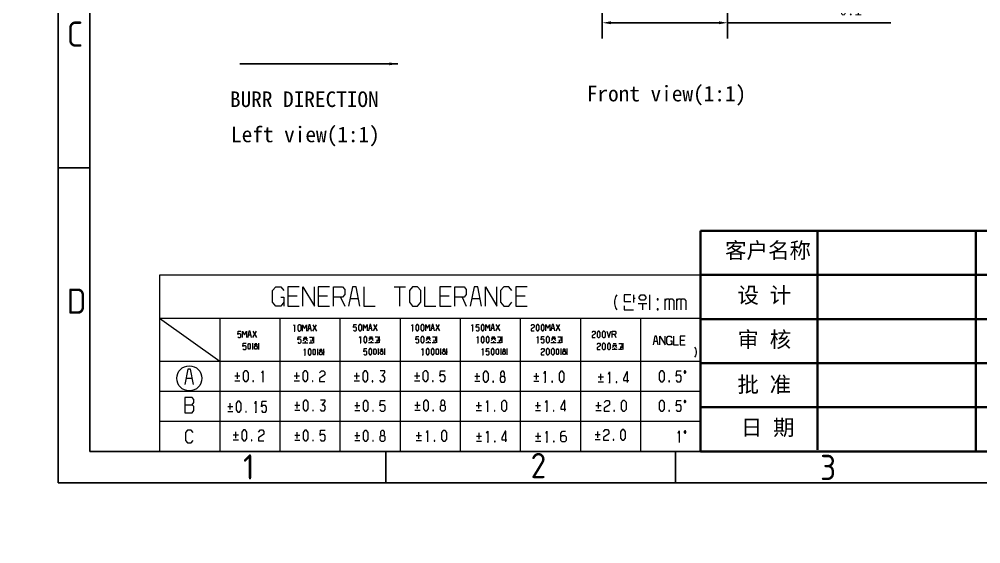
# Model space of a CAD drawing. Header units: millimetres. Extents: x -2825 to 0, y 0 to 11235.
# Drawn here: x -451.3 to -229.6, y 4907.2 to 5028.1 of the extents above; entities that cross this region are included whole.
import ezdxf
from ezdxf.enums import TextEntityAlignment as Align

# ---------------------------------------------------------------- set-up
doc = ezdxf.new("R2010")
doc.units = ezdxf.units.MM
doc.styles.add('ISO Proportional', font='isocp.shx')
doc.dimstyles.new('\\M+3BBE7\\M+3BABB Standard', dxfattribs={"dimscale": 20, "dimtxt": 0.18, "dimasz": 0.1, "dimexe": 0.18, "dimexo": 0.0625, "dimgap": 0.09, "dimtad": 1, "dimdec": 1, "dimzin": 0, "dimdsep": 46, "dimtxsty": 'Standard', "dimcen": 0, "dimadec": 0, "dimazin": 0, "dimtfac": 1, "dimtdec": 1, "dimtmove": 0, "dimatfit": 2, "dimfxl": 0, "dimtolj": 1, "dimtzin": 0, "dimarcsym": 0})
doc.dimstyles.get("Standard").update_dxf_attribs({"dimscale": 20, "dimtxt": 0.18, "dimasz": 0.1, "dimexe": 0.18, "dimexo": 0.0625, "dimgap": 0.09, "dimtad": 1, "dimdec": 4, "dimzin": 0, "dimdsep": 46, "dimtxsty": 'Standard', "dimcen": 0, "dimadec": 0, "dimazin": 0, "dimtfac": 1, "dimtdec": 4, "dimtmove": 0, "dimatfit": 2, "dimfxl": 0, "dimtolj": 1, "dimtzin": 0, "dimarcsym": 0})

# ---------------------------------------------------------------- blocks, each defined once
blk = doc.blocks.new('*D8')
at = {"color": 0, "lineweight": -2}
for p, q in [((-884.83, 11228.93), (-872.23, 11228.93)), ((-844.06, 11208.64), (-872.23, 11228.93)), ((-839.52, 11205.37), (-842.44, 11207.47)), ((0, 0), (0, 0))]:
    blk.add_line(p, q, dxfattribs=at)
at = {"color": 0}
for points in [[(-842.25, 11207.74), (-842.64, 11207.2), (-844.06, 11208.64)], [(-839.71, 11205.1), (-839.32, 11205.64), (-837.9, 11204.2)]]:
    blk.add_solid(points, dxfattribs=at)
at = {"layer": 'Defpoints', "color": 0}
for p in [(-844.06, 11208.64), (-837.9, 11204.2)]:
    blk.add_point(p, dxfattribs=at)
at = {"color": 0, "insert": (-879.43, 11232.53), "char_height": 3.6, "attachment_point": 5}
blk.add_mtext('\\A1;∅7.6', dxfattribs=at)
blk = doc.blocks.new('*D9')
at = {"color": 0, "lineweight": -2}
for p, q in [((-2824.77, 11144.5), (-2812.17, 11144.5)), ((-2784, 11124.21), (-2812.17, 11144.5)), ((-2779.46, 11120.94), (-2782.38, 11123.04)), ((0, 0), (0, 0))]:
    blk.add_line(p, q, dxfattribs=at)
at = {"color": 0}
for points in [[(-2782.18, 11123.31), (-2782.57, 11122.77), (-2784, 11124.21)], [(-2779.65, 11120.67), (-2779.26, 11121.21), (-2777.83, 11119.77)]]:
    blk.add_solid(points, dxfattribs=at)
at = {"layer": 'Defpoints', "color": 0}
for p in [(-2784, 11124.21), (-2777.83, 11119.77)]:
    blk.add_point(p, dxfattribs=at)
at = {"color": 0, "insert": (-2819.37, 11148.1), "char_height": 3.6, "attachment_point": 5}
blk.add_mtext('\\A1;∅7.6', dxfattribs=at)
blk = doc.blocks.new('*D10')
at = {"color": 0, "lineweight": -2}
for p, q in [((-1174.23, 11152.07), (-1161.63, 11152.07)), ((-1133.46, 11131.78), (-1161.63, 11152.07)), ((-1128.92, 11128.51), (-1131.84, 11130.61)), ((0, 0), (0, 0))]:
    blk.add_line(p, q, dxfattribs=at)
at = {"color": 0}
for points in [[(-1131.64, 11130.88), (-1132.03, 11130.34), (-1133.46, 11131.78)], [(-1129.11, 11128.23), (-1128.72, 11128.78), (-1127.29, 11127.34)]]:
    blk.add_solid(points, dxfattribs=at)
at = {"layer": 'Defpoints', "color": 0}
for p in [(-1133.46, 11131.78), (-1127.29, 11127.34)]:
    blk.add_point(p, dxfattribs=at)
at = {"color": 0, "insert": (-1168.83, 11155.67), "char_height": 3.6, "attachment_point": 5}
blk.add_mtext('\\A1;∅7.6', dxfattribs=at)
blk = doc.blocks.new('*D20')
at = {"color": 0, "lineweight": -2}
for p, q in [((-316.91, 5052.39), (-316.91, 5023.67)), ((-288.01, 5052.39), (-288.01, 5023.67)), ((-314.91, 5027.27), (-290.01, 5027.27)), ((-288.01, 5027.27), (-250.37, 5027.27))]:
    blk.add_line(p, q, dxfattribs=at)
at = {"color": 0}
for points in [[(-314.91, 5027.61), (-314.91, 5026.94), (-316.91, 5027.27)], [(-290.01, 5027.61), (-290.01, 5026.94), (-288.01, 5027.27)]]:
    blk.add_solid(points, dxfattribs=at)
at = {"layer": 'Defpoints', "color": 0}
for p in [(-316.91, 5053.64), (-288.01, 5053.64), (-288.01, 5027.27)]:
    blk.add_point(p, dxfattribs=at)
at = {"color": 0, "insert": (-268.19, 5032.01), "char_height": 3.6, "attachment_point": 5}
blk.add_mtext('\\A1;\\A1;* 28.9 {\\H0.7x;\\S+0.05^ -0.1;}', dxfattribs=at)

msp = doc.modelspace()

# ---------------------------------------------------------------- linework, layer by layer
for p in [(-442.35, 5211.63), (-25.62, 4921.23)]:
    msp.add_line(p, (-442.35, 4921.23))
at = {"color": 0}
for p, q in [((-435.09, 4928.49), (-435.09, 5204.37)), ((-435.09, 4993.83), (-442.35, 4993.83)), ((-435.09, 4928.49), (-32.88, 4928.49)), ((-366.84, 4921.23), (-366.84, 4928.49)), ((-300.05, 4921.23), (-300.05, 4928.49))]:
    msp.add_line(p, q, dxfattribs=at)
at = {"color": 7, "lineweight": 35}
for p, q in [((-294.24, 4979.31), (-294.24, 4928.49)), ((-32.88, 4979.31), (-294.24, 4979.31)), ((-267.25, 4979.31), (-267.25, 4928.81)), ((-230.8, 4979.31), (-230.8, 4928.49)), ((-32.88, 4969.15), (-294.24, 4969.15)), ((-32.88, 4958.99), (-294.24, 4958.99)), ((-32.88, 4948.82), (-294.24, 4948.82)), ((-159.18, 4938.66), (-294.24, 4938.66)), ((-294.24, 4928.49), (-32.88, 4928.49))]:
    msp.add_line(p, q, dxfattribs=at)
at = {"color": 7, "lineweight": 0}
for points in [[(-418.98, 4969.08), (-418.98, 4928.49)], [(-294.24, 4969.08), (-418.98, 4969.08)], [(-390.31, 4962.86), (-391.02, 4961.97), (-392.21, 4961.97), (-392.92, 4962.86), (-392.92, 4965.53), (-392.21, 4966.42), (-391.02, 4966.42), (-390.31, 4965.53)], [(-386.81, 4966.42), (-389.42, 4966.42), (-389.42, 4961.97), (-386.81, 4961.97)], [(-385.92, 4961.97), (-385.92, 4966.42), (-383.3, 4961.97), (-383.3, 4966.42)], [(-379.8, 4966.42), (-382.41, 4966.42), (-382.41, 4961.97), (-379.8, 4961.97)], [(-378.91, 4961.97), (-378.91, 4966.42), (-376.77, 4966.42), (-376.29, 4965.82), (-376.29, 4964.64), (-376.77, 4964.04), (-378.91, 4964.04)], [(-372.79, 4961.97), (-373.68, 4966.42), (-374.51, 4966.42), (-375.4, 4961.97)], [(-371.9, 4966.42), (-371.9, 4961.97), (-369.28, 4961.97)], [(-364.89, 4966.42), (-362.27, 4966.42)], [(-363.58, 4961.97), (-363.58, 4966.42)], [(-357.88, 4966.42), (-357.88, 4961.97), (-355.27, 4961.97)], [(-351.76, 4966.42), (-354.37, 4966.42), (-354.37, 4961.97), (-351.76, 4961.97)], [(-350.87, 4961.97), (-350.87, 4966.42), (-348.73, 4966.42), (-348.26, 4965.82), (-348.26, 4964.64), (-348.73, 4964.04), (-350.87, 4964.04)], [(-344.75, 4961.97), (-345.64, 4966.42), (-346.47, 4966.42), (-347.37, 4961.97)], [(-343.86, 4961.97), (-343.86, 4966.42), (-341.25, 4961.97), (-341.25, 4966.42)], [(-337.74, 4965.53), (-338.46, 4966.42), (-339.64, 4966.42), (-340.36, 4965.53), (-340.36, 4962.86), (-339.64, 4961.97), (-338.46, 4961.97), (-337.74, 4962.86)], [(-334.24, 4966.42), (-336.85, 4966.42), (-336.85, 4961.97), (-334.24, 4961.97)], [(-418.98, 4965.12), (-418.98, 4928.49)], [(-391.02, 4964.04), (-390.31, 4964.04), (-390.31, 4961.97)], [(-389.42, 4964.34), (-387.28, 4964.34)], [(-382.41, 4964.34), (-380.27, 4964.34)], [(-377.24, 4964.04), (-376.29, 4961.97)], [(-354.37, 4964.34), (-352.24, 4964.34)], [(-349.21, 4964.04), (-348.26, 4961.97)], [(-336.85, 4964.34), (-334.71, 4964.34)], [(-313.52, 4964.54), (-313.89, 4964.08), (-314.07, 4963.15), (-314.07, 4962.46), (-313.89, 4961.54), (-313.52, 4961.08)], [(-310.3, 4964.54), (-311.89, 4964.54), (-311.89, 4963.06), (-310.3, 4963.06)], [(-309.71, 4964.54), (-309.71, 4962.81)], [(-306.05, 4964.54), (-306.05, 4961.08)], [(-375.05, 4963.75), (-373.15, 4963.75)], [(-347.01, 4963.75), (-345.11, 4963.75)], [(-311.89, 4962.06), (-311.89, 4961.08), (-309.71, 4961.08)], [(-309.71, 4963.8), (-309.31, 4963.8)], [(-308.62, 4962.56), (-306.64, 4962.56)], [(-307.63, 4962.56), (-307.63, 4961.08)], [(-302.43, 4961.08), (-302.43, 4963.62)], [(-302.43, 4963.15), (-302.06, 4963.62), (-301.6, 4963.62), (-301.41, 4963.38)], [(-301.41, 4961.08), (-301.41, 4963.38), (-301.23, 4963.62), (-300.77, 4963.62), (-300.4, 4963.15), (-300.4, 4961.08)], [(-299.7, 4961.08), (-299.7, 4963.62)], [(-299.7, 4963.15), (-299.34, 4963.62), (-298.87, 4963.62), (-298.69, 4963.38)], [(-298.69, 4961.08), (-298.69, 4963.38), (-298.5, 4963.62), (-298.04, 4963.62), (-297.67, 4963.15), (-297.67, 4961.08)], [(-418.98, 4959.18), (-294.24, 4959.18)], [(-418.98, 4959.18), (-405.12, 4949.28)], [(-405.12, 4959.18), (-405.12, 4928.49)], [(-391.26, 4959.18), (-391.26, 4928.49)], [(-388.02, 4957.39), (-387.86, 4957.68), (-387.86, 4956.2)], [(-386, 4956.2), (-386, 4957.68), (-385.56, 4956.79), (-385.13, 4957.68), (-385.13, 4956.2)], [(-383.96, 4956.2), (-384.25, 4957.68), (-384.53, 4957.68), (-384.83, 4956.2)], [(-383.66, 4956.2), (-382.79, 4957.68)], [(-383.66, 4957.68), (-382.79, 4956.2)], [(-377.4, 4959.18), (-377.4, 4928.49)], [(-374.25, 4956.45), (-374.09, 4956.26), (-373.7, 4956.26), (-373.54, 4956.45), (-373.54, 4956.95), (-373.7, 4957.15), (-374.09, 4957.15), (-374.25, 4957), (-374.17, 4957.74), (-373.54, 4957.74)], [(-371.99, 4956.26), (-371.99, 4957.74), (-371.56, 4956.85), (-371.12, 4957.74), (-371.12, 4956.26)], [(-369.95, 4956.26), (-370.25, 4957.74), (-370.53, 4957.74), (-370.83, 4956.26)], [(-369.66, 4956.26), (-368.79, 4957.74)], [(-369.66, 4957.74), (-368.79, 4956.26)], [(-363.54, 4959.18), (-363.54, 4928.49)], [(-360.81, 4957.45), (-360.65, 4957.74), (-360.65, 4956.26)], [(-357.63, 4956.26), (-357.63, 4957.74), (-357.19, 4956.85), (-356.76, 4957.74), (-356.76, 4956.26)], [(-355.59, 4956.26), (-355.88, 4957.74), (-356.16, 4957.74), (-356.46, 4956.26)], [(-355.29, 4956.26), (-354.42, 4957.74)], [(-355.29, 4957.74), (-354.42, 4956.26)], [(-349.68, 4959.18), (-349.68, 4928.49)], [(-346.95, 4957.45), (-346.8, 4957.74), (-346.8, 4956.26)], [(-346.02, 4956.45), (-345.86, 4956.26), (-345.47, 4956.26), (-345.31, 4956.45), (-345.31, 4956.95), (-345.47, 4957.15), (-345.86, 4957.15), (-346.02, 4957), (-345.94, 4957.74), (-345.31, 4957.74)], [(-343.76, 4956.26), (-343.76, 4957.74), (-343.33, 4956.85), (-342.89, 4957.74), (-342.89, 4956.26)], [(-341.73, 4956.26), (-342.02, 4957.74), (-342.3, 4957.74), (-342.6, 4956.26)], [(-341.43, 4956.26), (-340.56, 4957.74)], [(-341.43, 4957.74), (-340.56, 4956.26)], [(-335.82, 4959.18), (-335.82, 4928.49)], [(-333.33, 4957.45), (-333.09, 4957.74), (-332.78, 4957.74), (-332.62, 4957.54), (-332.62, 4957.15), (-333.33, 4956.65), (-333.33, 4956.26), (-332.62, 4956.26)], [(-329.91, 4956.26), (-329.91, 4957.74), (-329.47, 4956.85), (-329.03, 4957.74), (-329.03, 4956.26)], [(-327.87, 4956.26), (-328.16, 4957.74), (-328.44, 4957.74), (-328.74, 4956.26)], [(-327.57, 4956.26), (-326.7, 4957.74)], [(-327.57, 4957.74), (-326.7, 4956.26)], [(-321.96, 4959.18), (-321.96, 4928.49)], [(-308.1, 4959.18), (-308.1, 4928.49)], [(-400.93, 4954.91), (-400.77, 4954.72), (-400.37, 4954.72), (-400.21, 4954.91), (-400.21, 4955.41), (-400.37, 4955.61), (-400.77, 4955.61), (-400.93, 4955.46), (-400.85, 4956.2), (-400.21, 4956.2)], [(-399.84, 4954.72), (-399.84, 4956.2), (-399.4, 4955.31), (-398.96, 4956.2), (-398.96, 4954.72)], [(-397.8, 4954.72), (-398.09, 4956.2), (-398.37, 4956.2), (-398.67, 4954.72)], [(-398.55, 4955.31), (-397.92, 4955.31)], [(-397.5, 4954.72), (-396.63, 4956.2)], [(-397.5, 4956.2), (-396.63, 4954.72)], [(-387.94, 4956.2), (-387.78, 4956.2)], [(-384.71, 4956.79), (-384.07, 4956.79)], [(-370.71, 4956.85), (-370.07, 4956.85)], [(-360.73, 4956.26), (-360.58, 4956.26)], [(-356.34, 4956.85), (-355.71, 4956.85)], [(-346.88, 4956.26), (-346.72, 4956.26)], [(-342.48, 4956.85), (-341.85, 4956.85)], [(-328.62, 4956.85), (-327.99, 4956.85)], [(-319.25, 4955.89), (-319.01, 4956.19), (-318.69, 4956.19), (-318.53, 4955.99), (-318.53, 4955.59), (-319.25, 4955.1), (-319.25, 4954.7), (-318.53, 4954.7)], [(-315.82, 4956.19), (-315.38, 4954.7), (-314.95, 4956.19)], [(-314.65, 4954.7), (-314.65, 4956.19), (-313.94, 4956.19), (-313.78, 4955.99), (-313.78, 4955.59), (-313.94, 4955.4), (-314.65, 4955.4)], [(-314.1, 4955.4), (-313.78, 4954.7)], [(-399.76, 4952.14), (-399.6, 4951.95), (-399.2, 4951.95), (-399.04, 4952.14), (-399.04, 4952.64), (-399.2, 4952.84), (-399.6, 4952.84), (-399.76, 4952.69), (-399.68, 4953.43), (-399.04, 4953.43)], [(-397.57, 4953.43), (-397.57, 4951.95)], [(-397.18, 4953.11), (-396.42, 4953.11)], [(-397.01, 4953.33), (-396.59, 4953.33)], [(-396.17, 4953.43), (-396.17, 4951.95)], [(-387.09, 4953.62), (-386.93, 4953.43), (-386.53, 4953.43), (-386.37, 4953.62), (-386.37, 4954.12), (-386.53, 4954.32), (-386.93, 4954.32), (-387.09, 4954.17), (-387, 4954.91), (-386.37, 4954.91)], [(-386, 4953.53), (-384.81, 4953.53)], [(-385.91, 4954.48), (-384.89, 4954.48)], [(-385.91, 4953.96), (-385.4, 4954.48), (-384.89, 4953.96)], [(-385.74, 4954.81), (-385.06, 4954.81)], [(-385.4, 4953.85), (-385.4, 4953.53)], [(-384.51, 4953.53), (-383.66, 4953.53)], [(-384.43, 4954.81), (-383.75, 4954.81), (-383.75, 4953.85)], [(-384.09, 4954.17), (-384.09, 4953.53)], [(-383.49, 4954.91), (-383.49, 4953.43)], [(-383.49, 4954.17), (-383.32, 4954.17)], [(-372.85, 4954.67), (-372.69, 4954.97), (-372.69, 4953.49)], [(-372.77, 4953.49), (-372.61, 4953.49)], [(-370.83, 4953.59), (-369.64, 4953.59)], [(-370.74, 4954.55), (-369.72, 4954.55)], [(-370.74, 4954.02), (-370.23, 4954.55), (-369.72, 4954.02)], [(-370.57, 4954.87), (-369.89, 4954.87)], [(-370.23, 4953.91), (-370.23, 4953.59)], [(-369.34, 4953.59), (-368.49, 4953.59)], [(-369.26, 4954.87), (-368.58, 4954.87), (-368.58, 4953.91)], [(-368.92, 4954.23), (-368.92, 4953.59)], [(-368.32, 4954.97), (-368.32, 4953.49)], [(-368.32, 4954.23), (-368.15, 4954.23)], [(-359.88, 4953.69), (-359.72, 4953.49), (-359.33, 4953.49), (-359.17, 4953.69), (-359.17, 4954.18), (-359.33, 4954.38), (-359.72, 4954.38), (-359.88, 4954.23), (-359.81, 4954.97), (-359.17, 4954.97)], [(-357.63, 4953.59), (-356.44, 4953.59)], [(-357.54, 4954.55), (-356.52, 4954.55)], [(-357.54, 4954.02), (-357.03, 4954.55), (-356.52, 4954.02)], [(-357.37, 4954.87), (-356.69, 4954.87)], [(-357.03, 4953.91), (-357.03, 4953.59)], [(-356.14, 4953.59), (-355.29, 4953.59)], [(-356.05, 4954.87), (-355.38, 4954.87), (-355.38, 4953.91)], [(-355.72, 4954.23), (-355.72, 4953.59)], [(-355.12, 4954.97), (-355.12, 4953.49)], [(-355.12, 4954.23), (-354.95, 4954.23)], [(-345.79, 4954.67), (-345.63, 4954.97), (-345.63, 4953.49)], [(-345.71, 4953.49), (-345.55, 4953.49)], [(-342.6, 4953.59), (-341.41, 4953.59)], [(-342.51, 4954.55), (-341.49, 4954.55)], [(-342.51, 4954.02), (-342, 4954.55), (-341.49, 4954.02)], [(-342.34, 4954.87), (-341.67, 4954.87)], [(-342, 4953.91), (-342, 4953.59)], [(-341.11, 4953.59), (-340.26, 4953.59)], [(-341.03, 4954.87), (-340.35, 4954.87), (-340.35, 4953.91)], [(-340.69, 4954.23), (-340.69, 4953.59)], [(-340.09, 4954.97), (-340.09, 4953.49)], [(-340.09, 4954.23), (-339.93, 4954.23)], [(-331.92, 4954.67), (-331.77, 4954.97), (-331.77, 4953.49)], [(-331.85, 4953.49), (-331.69, 4953.49)], [(-331, 4953.69), (-330.84, 4953.49), (-330.44, 4953.49), (-330.28, 4953.69), (-330.28, 4954.18), (-330.44, 4954.38), (-330.84, 4954.38), (-331, 4954.23), (-330.92, 4954.97), (-330.28, 4954.97)], [(-328.74, 4953.59), (-327.55, 4953.59)], [(-328.65, 4954.55), (-327.64, 4954.55)], [(-328.65, 4954.02), (-328.14, 4954.55), (-327.64, 4954.02)], [(-328.48, 4954.87), (-327.8, 4954.87)], [(-328.14, 4953.91), (-328.14, 4953.59)], [(-327.25, 4953.59), (-326.4, 4953.59)], [(-327.17, 4954.87), (-326.49, 4954.87), (-326.49, 4953.91)], [(-326.83, 4954.23), (-326.83, 4953.59)], [(-326.24, 4954.97), (-326.24, 4953.49)], [(-326.24, 4954.23), (-326.06, 4954.23)], [(-318.08, 4953.12), (-317.84, 4953.42), (-317.53, 4953.42), (-317.36, 4953.22), (-317.36, 4952.82), (-318.08, 4952.33), (-318.08, 4951.93), (-317.36, 4951.93)], [(-314.57, 4952.99), (-313.55, 4952.99)], [(-314.57, 4952.46), (-314.06, 4952.99), (-313.55, 4952.46)], [(-314.4, 4953.31), (-313.72, 4953.31)], [(-313.08, 4953.31), (-312.41, 4953.31), (-312.41, 4952.35)], [(-312.15, 4953.42), (-312.15, 4951.93)], [(-304, 4953.05), (-304.39, 4955.03), (-304.76, 4955.03), (-305.16, 4953.05)], [(-305, 4953.85), (-304.16, 4953.85)], [(-303.6, 4953.05), (-303.6, 4955.03), (-302.44, 4953.05), (-302.44, 4955.03)], [(-300.88, 4953.45), (-301.2, 4953.05), (-301.73, 4953.05), (-302.05, 4953.45), (-302.05, 4954.64), (-301.73, 4955.03), (-301.2, 4955.03), (-300.88, 4954.64)], [(-301.2, 4953.98), (-300.88, 4953.98), (-300.88, 4953.05)], [(-300.49, 4955.03), (-300.49, 4953.05), (-299.33, 4953.05)], [(-297.77, 4955.03), (-298.93, 4955.03), (-298.93, 4953.05), (-297.77, 4953.05)], [(-298.93, 4954.11), (-297.98, 4954.11)], [(-396.17, 4952.69), (-395.99, 4952.69)], [(-385.68, 4951.84), (-385.52, 4952.14), (-385.52, 4950.65)], [(-385.6, 4950.65), (-385.44, 4950.65)], [(-382.56, 4952.14), (-382.56, 4950.65)], [(-382.17, 4951.82), (-381.41, 4951.82)], [(-382.01, 4952.03), (-381.58, 4952.03)], [(-381.16, 4952.14), (-381.16, 4950.65)], [(-381.16, 4951.4), (-380.99, 4951.4)], [(-371.91, 4950.91), (-371.76, 4950.71), (-371.36, 4950.71), (-371.2, 4950.91), (-371.2, 4951.41), (-371.36, 4951.6), (-371.76, 4951.6), (-371.91, 4951.46), (-371.84, 4952.2), (-371.2, 4952.2)], [(-368.55, 4952.2), (-368.55, 4950.71)], [(-368.17, 4951.88), (-367.41, 4951.88)], [(-368, 4952.09), (-367.58, 4952.09)], [(-367.15, 4952.2), (-367.15, 4950.71)], [(-367.15, 4951.46), (-366.99, 4951.46)], [(-358.48, 4951.9), (-358.32, 4952.2), (-358.32, 4950.71)], [(-358.4, 4950.71), (-358.24, 4950.71)], [(-354.19, 4952.2), (-354.19, 4950.71)], [(-353.81, 4951.88), (-353.04, 4951.88)], [(-353.63, 4952.09), (-353.21, 4952.09)], [(-352.79, 4952.2), (-352.79, 4950.71)], [(-352.79, 4951.46), (-352.62, 4951.46)], [(-344.62, 4951.9), (-344.46, 4952.2), (-344.46, 4950.71)], [(-344.54, 4950.71), (-344.38, 4950.71)], [(-343.69, 4950.91), (-343.53, 4950.71), (-343.13, 4950.71), (-342.97, 4950.91), (-342.97, 4951.41), (-343.13, 4951.6), (-343.53, 4951.6), (-343.69, 4951.46), (-343.61, 4952.2), (-342.97, 4952.2)], [(-340.33, 4952.2), (-340.33, 4950.71)], [(-339.94, 4951.88), (-339.18, 4951.88)], [(-339.78, 4952.09), (-339.35, 4952.09)], [(-338.93, 4952.2), (-338.93, 4950.71)], [(-338.93, 4951.46), (-338.76, 4951.46)], [(-331, 4951.9), (-330.76, 4952.2), (-330.44, 4952.2), (-330.28, 4952), (-330.28, 4951.6), (-331, 4951.11), (-331, 4950.71), (-330.28, 4950.71)], [(-326.47, 4952.2), (-326.47, 4950.71)], [(-326.09, 4951.88), (-325.32, 4951.88)], [(-325.91, 4952.09), (-325.49, 4952.09)], [(-325.07, 4952.2), (-325.07, 4950.71)], [(-325.07, 4951.46), (-324.9, 4951.46)], [(-314.65, 4952.04), (-313.46, 4952.04)], [(-314.06, 4952.35), (-314.06, 4952.04)], [(-313.17, 4952.04), (-312.32, 4952.04)], [(-312.74, 4952.67), (-312.74, 4952.04)], [(-312.15, 4952.67), (-311.98, 4952.67)], [(-295.57, 4950.21), (-295.33, 4950.52), (-295.21, 4951.14), (-295.21, 4951.6), (-295.33, 4952.22), (-295.57, 4952.52)], [(-418.98, 4949.28), (-294.24, 4949.28)], [(-411.14, 4943.93), (-411.83, 4947.4), (-412.48, 4947.4), (-413.17, 4943.93)], [(-401.05, 4945.18), (-401.05, 4946.67)], [(-395.4, 4946.58), (-395.14, 4947.08), (-395.14, 4944.6)], [(-387.32, 4945.18), (-387.32, 4946.67)], [(-382.08, 4946.58), (-381.68, 4947.08), (-381.15, 4947.08), (-380.89, 4946.75), (-380.89, 4946.09), (-382.08, 4945.26), (-382.08, 4944.6), (-380.89, 4944.6)], [(-373.5, 4945.12), (-373.5, 4946.6)], [(-368.25, 4944.87), (-367.98, 4944.54), (-367.32, 4944.54), (-367.06, 4944.87), (-367.06, 4945.53), (-367.32, 4945.86), (-367.72, 4945.86), (-367.06, 4946.69), (-367.06, 4947.01), (-368.12, 4947.01)], [(-359.61, 4945.18), (-359.61, 4946.67)], [(-354.36, 4944.94), (-354.1, 4944.6), (-353.43, 4944.6), (-353.17, 4944.94), (-353.17, 4945.76), (-353.43, 4946.09), (-354.1, 4946.09), (-354.36, 4945.84), (-354.23, 4947.08), (-353.17, 4947.08)], [(-345.72, 4945.04), (-345.72, 4946.53)], [(-340.21, 4945.79), (-339.55, 4945.79), (-339.42, 4946.12), (-339.42, 4946.61), (-339.68, 4946.94), (-340.08, 4946.94), (-340.34, 4946.61), (-340.34, 4946.12), (-340.21, 4945.79), (-340.47, 4945.46), (-340.47, 4944.8), (-340.21, 4944.47), (-339.55, 4944.47), (-339.29, 4944.8), (-339.29, 4945.46), (-339.55, 4945.79)], [(-332.11, 4945.04), (-332.11, 4946.53)], [(-330.36, 4946.45), (-330.1, 4946.94), (-330.1, 4944.47)], [(-317.26, 4944.91), (-317.26, 4946.39)], [(-315.51, 4946.31), (-315.24, 4946.8), (-315.24, 4944.33)], [(-311.09, 4944.33), (-311.09, 4946.8), (-311.22, 4946.8), (-312.01, 4945.15), (-312.01, 4944.82), (-310.82, 4944.82)], [(-299.87, 4944.88), (-299.61, 4944.55), (-298.95, 4944.55), (-298.69, 4944.88), (-298.69, 4945.71), (-298.95, 4946.04), (-299.61, 4946.04), (-299.87, 4945.79), (-299.74, 4947.03), (-298.69, 4947.03)], [(-412.89, 4945.32), (-411.42, 4945.32)], [(-401.64, 4945.92), (-400.45, 4945.92)], [(-401.64, 4944.77), (-400.45, 4944.77)], [(-395.27, 4944.6), (-395.01, 4944.6)], [(-387.92, 4945.92), (-386.73, 4945.92)], [(-387.92, 4944.77), (-386.73, 4944.77)], [(-374.09, 4945.86), (-372.9, 4945.86)], [(-374.09, 4944.71), (-372.9, 4944.71)], [(-360.2, 4945.92), (-359.01, 4945.92)], [(-360.2, 4944.77), (-359.01, 4944.77)], [(-346.31, 4945.79), (-345.13, 4945.79)], [(-346.31, 4944.63), (-345.13, 4944.63)], [(-332.7, 4945.79), (-331.52, 4945.79)], [(-332.7, 4944.63), (-331.52, 4944.63)], [(-330.23, 4944.47), (-329.97, 4944.47)], [(-317.85, 4945.65), (-316.66, 4945.65)], [(-317.85, 4944.49), (-316.66, 4944.49)], [(-315.38, 4944.33), (-315.11, 4944.33)], [(-418.98, 4942.35), (-294.24, 4942.35)], [(-413.13, 4939.25), (-411.46, 4939.25), (-411.09, 4939.72), (-411.09, 4940.41), (-411.46, 4940.87), (-413.13, 4940.87), (-413.13, 4937.4), (-411.46, 4937.4), (-411.09, 4937.87), (-411.09, 4938.79), (-411.46, 4939.25)], [(-402.69, 4938.12), (-402.69, 4939.6)], [(-397.05, 4939.52), (-396.78, 4940.02), (-396.78, 4937.54)], [(-395.5, 4937.87), (-395.23, 4937.54), (-394.57, 4937.54), (-394.31, 4937.87), (-394.31, 4938.7), (-394.57, 4939.02), (-395.23, 4939.02), (-395.5, 4938.78), (-395.36, 4940.02), (-394.31, 4940.02)], [(-387.24, 4938.39), (-387.24, 4939.88)], [(-381.99, 4938.15), (-381.72, 4937.82), (-381.06, 4937.82), (-380.8, 4938.15), (-380.8, 4938.81), (-381.06, 4939.14), (-381.46, 4939.14), (-380.8, 4939.96), (-380.8, 4940.29), (-381.85, 4940.29)], [(-373.41, 4938.33), (-373.41, 4939.81)], [(-368.16, 4938.08), (-367.9, 4937.75), (-367.24, 4937.75), (-366.97, 4938.08), (-366.97, 4938.9), (-367.24, 4939.24), (-367.9, 4939.24), (-368.16, 4938.99), (-368.03, 4940.22), (-366.97, 4940.22)], [(-359.52, 4938.39), (-359.52, 4939.88)], [(-354.01, 4939.14), (-353.35, 4939.14), (-353.21, 4939.46), (-353.21, 4939.96), (-353.48, 4940.29), (-353.88, 4940.29), (-354.14, 4939.96), (-354.14, 4939.46), (-354.01, 4939.14), (-354.27, 4938.81), (-354.27, 4938.15), (-354.01, 4937.82), (-353.35, 4937.82), (-353.08, 4938.15), (-353.08, 4938.81), (-353.35, 4939.14)], [(-345.36, 4938.33), (-345.36, 4939.81)], [(-343.61, 4939.73), (-343.34, 4940.22), (-343.34, 4937.75)], [(-331.75, 4938.33), (-331.75, 4939.81)], [(-330, 4939.73), (-329.73, 4940.22), (-329.73, 4937.75)], [(-325.58, 4937.75), (-325.58, 4940.22), (-325.71, 4940.22), (-326.5, 4938.57), (-326.5, 4938.24), (-325.31, 4938.24)], [(-317.79, 4938.33), (-317.79, 4939.81)], [(-316.44, 4939.73), (-316.04, 4940.22), (-315.51, 4940.22), (-315.25, 4939.89), (-315.25, 4939.23), (-316.44, 4938.41), (-316.44, 4937.75), (-315.25, 4937.75)], [(-299.87, 4938.09), (-299.61, 4937.76), (-298.95, 4937.76), (-298.69, 4938.09), (-298.69, 4938.91), (-298.95, 4939.24), (-299.61, 4939.24), (-299.87, 4938.99), (-299.74, 4940.23), (-298.69, 4940.23)], [(-403.28, 4938.86), (-402.1, 4938.86)], [(-403.28, 4937.7), (-402.1, 4937.7)], [(-396.91, 4937.54), (-396.65, 4937.54)], [(-387.83, 4939.14), (-386.64, 4939.14)], [(-387.83, 4937.98), (-386.64, 4937.98)], [(-374, 4939.07), (-372.81, 4939.07)], [(-374, 4937.92), (-372.81, 4937.92)], [(-360.11, 4939.14), (-358.93, 4939.14)], [(-360.11, 4937.98), (-358.93, 4937.98)], [(-345.95, 4939.07), (-344.76, 4939.07)], [(-345.95, 4937.91), (-344.76, 4937.91)], [(-343.47, 4937.75), (-343.21, 4937.75)], [(-332.34, 4939.07), (-331.15, 4939.07)], [(-332.34, 4937.91), (-331.15, 4937.91)], [(-329.86, 4937.75), (-329.6, 4937.75)], [(-318.38, 4939.07), (-317.2, 4939.07)], [(-318.38, 4937.91), (-317.2, 4937.91)], [(-418.98, 4935.42), (-294.24, 4935.42)], [(-411.25, 4932.8), (-411.72, 4933.4), (-412.51, 4933.4), (-412.99, 4932.8), (-412.99, 4931.02), (-412.51, 4930.43), (-411.72, 4930.43), (-411.25, 4931.02)], [(-401.39, 4931.52), (-401.39, 4933.01)], [(-396.14, 4932.92), (-395.75, 4933.42), (-395.22, 4933.42), (-394.95, 4933.09), (-394.95, 4932.43), (-396.14, 4931.6), (-396.14, 4930.94), (-394.95, 4930.94)], [(-387.24, 4931.46), (-387.24, 4932.94)], [(-381.99, 4931.21), (-381.72, 4930.88), (-381.06, 4930.88), (-380.8, 4931.21), (-380.8, 4932.04), (-381.06, 4932.37), (-381.72, 4932.37), (-381.99, 4932.12), (-381.85, 4933.36), (-380.8, 4933.36)], [(-367.9, 4932.14), (-367.24, 4932.14), (-367.1, 4932.46), (-367.1, 4932.96), (-367.37, 4933.29), (-367.76, 4933.29), (-368.03, 4932.96), (-368.03, 4932.46), (-367.9, 4932.14), (-368.16, 4931.8), (-368.16, 4931.14), (-367.9, 4930.82), (-367.24, 4930.82), (-366.97, 4931.14), (-366.97, 4931.8), (-367.24, 4932.14)], [(-359.2, 4931.41), (-359.2, 4932.89)], [(-357.45, 4932.81), (-357.19, 4933.3), (-357.19, 4930.83)], [(-343.57, 4932.67), (-343.3, 4933.16), (-343.3, 4930.69)], [(-339.14, 4930.69), (-339.14, 4933.16), (-339.28, 4933.16), (-340.07, 4931.51), (-340.07, 4931.18), (-338.88, 4931.18)], [(-329.95, 4932.67), (-329.69, 4933.16), (-329.69, 4930.69)], [(-326.46, 4931.84), (-326.19, 4932.17), (-325.53, 4932.17), (-325.27, 4931.84), (-325.27, 4931.02), (-325.53, 4930.69), (-326.19, 4930.69), (-326.46, 4931.02), (-326.46, 4932.67), (-326.06, 4933.16), (-325.4, 4933.16)], [(-317.95, 4931.61), (-317.95, 4933.1)], [(-316.6, 4933.01), (-316.21, 4933.51), (-315.68, 4933.51), (-315.42, 4933.18), (-315.42, 4932.52), (-316.6, 4931.7), (-316.6, 4931.04), (-315.42, 4931.04)], [(-299.42, 4932.7), (-299.16, 4933.19), (-299.16, 4930.72)], [(-401.98, 4932.26), (-400.79, 4932.26)], [(-401.98, 4931.11), (-400.79, 4931.11)], [(-387.83, 4932.2), (-386.64, 4932.2)], [(-387.83, 4931.05), (-386.64, 4931.05)], [(-374, 4932.14), (-372.81, 4932.14)], [(-374, 4930.98), (-372.81, 4930.98)], [(-373.41, 4931.39), (-373.41, 4932.88)], [(-359.79, 4932.15), (-358.61, 4932.15)], [(-359.79, 4930.99), (-358.61, 4930.99)], [(-357.32, 4930.83), (-357.05, 4930.83)], [(-345.91, 4932.01), (-344.72, 4932.01)], [(-345.91, 4930.85), (-344.72, 4930.85)], [(-345.31, 4931.27), (-345.31, 4932.75)], [(-343.43, 4930.69), (-343.17, 4930.69)], [(-332.3, 4932.01), (-331.11, 4932.01)], [(-332.3, 4930.85), (-331.11, 4930.85)], [(-331.7, 4931.27), (-331.7, 4932.75)], [(-329.82, 4930.69), (-329.56, 4930.69)], [(-318.55, 4932.35), (-317.36, 4932.35)], [(-318.55, 4931.2), (-317.36, 4931.2)], [(-299.29, 4930.72), (-299.03, 4930.72)]]:
    msp.add_lwpolyline(points, dxfattribs=at)
for points in [[(-361.38, 4962.86), (-360.67, 4961.97), (-359.48, 4961.97), (-358.77, 4962.86), (-358.77, 4965.53), (-359.48, 4966.42), (-360.67, 4966.42), (-361.38, 4965.53)], [(-308.03, 4964.54), (-307.24, 4964.54), (-306.84, 4964.04), (-306.84, 4963.8), (-307.24, 4963.3), (-308.03, 4963.3), (-308.42, 4963.8), (-308.42, 4964.04)], [(-304.05, 4963.38), (-304.05, 4963.62), (-304.23, 4963.62), (-304.23, 4963.38)], [(-304.23, 4961.31), (-304.23, 4961.08), (-304.05, 4961.08), (-304.05, 4961.31)], [(-387.09, 4956.49), (-386.85, 4956.2), (-386.61, 4956.2), (-386.37, 4956.49), (-386.37, 4957.39), (-386.61, 4957.68), (-386.85, 4957.68), (-387.09, 4957.39)], [(-373.08, 4956.56), (-372.85, 4956.26), (-372.61, 4956.26), (-372.37, 4956.56), (-372.37, 4957.45), (-372.61, 4957.74), (-372.85, 4957.74), (-373.08, 4957.45)], [(-359.88, 4956.56), (-359.64, 4956.26), (-359.41, 4956.26), (-359.17, 4956.56), (-359.17, 4957.45), (-359.41, 4957.74), (-359.64, 4957.74), (-359.88, 4957.45)], [(-358.72, 4956.56), (-358.48, 4956.26), (-358.24, 4956.26), (-358, 4956.56), (-358, 4957.45), (-358.24, 4957.74), (-358.48, 4957.74), (-358.72, 4957.45)], [(-344.85, 4956.56), (-344.62, 4956.26), (-344.38, 4956.26), (-344.14, 4956.56), (-344.14, 4957.45), (-344.38, 4957.74), (-344.62, 4957.74), (-344.85, 4957.45)], [(-332.16, 4956.56), (-331.92, 4956.26), (-331.69, 4956.26), (-331.45, 4956.56), (-331.45, 4957.45), (-331.69, 4957.74), (-331.92, 4957.74), (-332.16, 4957.45)], [(-331, 4956.56), (-330.76, 4956.26), (-330.52, 4956.26), (-330.28, 4956.56), (-330.28, 4957.45), (-330.52, 4957.74), (-330.76, 4957.74), (-331, 4957.45)], [(-318.08, 4955), (-317.84, 4954.7), (-317.6, 4954.7), (-317.36, 4955), (-317.36, 4955.89), (-317.6, 4956.19), (-317.84, 4956.19), (-318.08, 4955.89)], [(-316.91, 4955), (-316.67, 4954.7), (-316.44, 4954.7), (-316.2, 4955), (-316.2, 4955.89), (-316.44, 4956.19), (-316.67, 4956.19), (-316.91, 4955.89)], [(-398.41, 4953.33), (-398.24, 4953.33), (-398.07, 4953.11), (-398.07, 4952.26), (-398.24, 4952.05), (-398.41, 4952.05), (-398.58, 4952.26), (-398.58, 4953.11)], [(-371.91, 4953.78), (-371.68, 4953.49), (-371.44, 4953.49), (-371.2, 4953.78), (-371.2, 4954.67), (-371.44, 4954.97), (-371.68, 4954.97), (-371.91, 4954.67)], [(-358.72, 4953.78), (-358.48, 4953.49), (-358.24, 4953.49), (-358, 4953.78), (-358, 4954.67), (-358.24, 4954.97), (-358.48, 4954.97), (-358.72, 4954.67)], [(-344.85, 4953.78), (-344.62, 4953.49), (-344.38, 4953.49), (-344.14, 4953.78), (-344.14, 4954.67), (-344.38, 4954.97), (-344.62, 4954.97), (-344.85, 4954.67)], [(-343.69, 4953.78), (-343.45, 4953.49), (-343.21, 4953.49), (-342.97, 4953.78), (-342.97, 4954.67), (-343.21, 4954.97), (-343.45, 4954.97), (-343.69, 4954.67)], [(-329.83, 4953.78), (-329.59, 4953.49), (-329.35, 4953.49), (-329.11, 4953.78), (-329.11, 4954.67), (-329.35, 4954.97), (-329.59, 4954.97), (-329.83, 4954.67)], [(-316.91, 4952.23), (-316.67, 4951.93), (-316.44, 4951.93), (-316.2, 4952.23), (-316.2, 4953.12), (-316.44, 4953.42), (-316.67, 4953.42), (-316.91, 4953.12)], [(-315.74, 4952.23), (-315.5, 4951.93), (-315.27, 4951.93), (-315.03, 4952.23), (-315.03, 4953.12), (-315.27, 4953.42), (-315.5, 4953.42), (-315.74, 4953.12)], [(-396.93, 4952.79), (-396.67, 4952.79), (-396.5, 4952.58), (-396.5, 4952.26), (-396.67, 4952.05), (-396.93, 4952.05), (-397.1, 4952.26), (-397.1, 4952.58)], [(-384.75, 4950.95), (-384.51, 4950.65), (-384.27, 4950.65), (-384.04, 4950.95), (-384.04, 4951.84), (-384.27, 4952.14), (-384.51, 4952.14), (-384.75, 4951.84)], [(-383.4, 4952.03), (-383.24, 4952.03), (-383.07, 4951.82), (-383.07, 4950.97), (-383.24, 4950.76), (-383.4, 4950.76), (-383.58, 4950.97), (-383.58, 4951.82)], [(-381.92, 4951.5), (-381.66, 4951.5), (-381.5, 4951.29), (-381.5, 4950.97), (-381.66, 4950.76), (-381.92, 4950.76), (-382.09, 4950.97), (-382.09, 4951.29)], [(-370.75, 4951.01), (-370.51, 4950.71), (-370.27, 4950.71), (-370.03, 4951.01), (-370.03, 4951.9), (-370.27, 4952.2), (-370.51, 4952.2), (-370.75, 4951.9)], [(-369.4, 4952.09), (-369.24, 4952.09), (-369.06, 4951.88), (-369.06, 4951.03), (-369.24, 4950.82), (-369.4, 4950.82), (-369.57, 4951.03), (-369.57, 4951.88)], [(-367.92, 4951.56), (-367.66, 4951.56), (-367.49, 4951.35), (-367.49, 4951.03), (-367.66, 4950.82), (-367.92, 4950.82), (-368.09, 4951.03), (-368.09, 4951.35)], [(-357.55, 4951.01), (-357.31, 4950.71), (-357.07, 4950.71), (-356.83, 4951.01), (-356.83, 4951.9), (-357.07, 4952.2), (-357.31, 4952.2), (-357.55, 4951.9)], [(-356.38, 4951.01), (-356.14, 4950.71), (-355.9, 4950.71), (-355.67, 4951.01), (-355.67, 4951.9), (-355.9, 4952.2), (-356.14, 4952.2), (-356.38, 4951.9)], [(-355.03, 4952.09), (-354.86, 4952.09), (-354.7, 4951.88), (-354.7, 4951.03), (-354.86, 4950.82), (-355.03, 4950.82), (-355.21, 4951.03), (-355.21, 4951.88)], [(-353.55, 4951.56), (-353.3, 4951.56), (-353.12, 4951.35), (-353.12, 4951.03), (-353.3, 4950.82), (-353.55, 4950.82), (-353.72, 4951.03), (-353.72, 4951.35)], [(-342.52, 4951.01), (-342.28, 4950.71), (-342.04, 4950.71), (-341.8, 4951.01), (-341.8, 4951.9), (-342.04, 4952.2), (-342.28, 4952.2), (-342.52, 4951.9)], [(-341.18, 4952.09), (-341.01, 4952.09), (-340.83, 4951.88), (-340.83, 4951.03), (-341.01, 4950.82), (-341.18, 4950.82), (-341.34, 4951.03), (-341.34, 4951.88)], [(-339.69, 4951.56), (-339.44, 4951.56), (-339.27, 4951.35), (-339.27, 4951.03), (-339.44, 4950.82), (-339.69, 4950.82), (-339.86, 4951.03), (-339.86, 4951.35)], [(-329.83, 4951.01), (-329.59, 4950.71), (-329.35, 4950.71), (-329.11, 4951.01), (-329.11, 4951.9), (-329.35, 4952.2), (-329.59, 4952.2), (-329.83, 4951.9)], [(-328.66, 4951.01), (-328.42, 4950.71), (-328.18, 4950.71), (-327.95, 4951.01), (-327.95, 4951.9), (-328.18, 4952.2), (-328.42, 4952.2), (-328.66, 4951.9)], [(-327.31, 4952.09), (-327.14, 4952.09), (-326.98, 4951.88), (-326.98, 4951.03), (-327.14, 4950.82), (-327.31, 4950.82), (-327.49, 4951.03), (-327.49, 4951.88)], [(-325.83, 4951.56), (-325.58, 4951.56), (-325.4, 4951.35), (-325.4, 4951.03), (-325.58, 4950.82), (-325.83, 4950.82), (-326, 4951.03), (-326, 4951.35)], [(-399.69, 4945.1), (-399.3, 4944.6), (-398.9, 4944.6), (-398.51, 4945.1), (-398.51, 4946.58), (-398.9, 4947.08), (-399.3, 4947.08), (-399.69, 4946.58)], [(-385.97, 4945.1), (-385.57, 4944.6), (-385.18, 4944.6), (-384.78, 4945.1), (-384.78, 4946.58), (-385.18, 4947.08), (-385.57, 4947.08), (-385.97, 4946.58)], [(-372.14, 4945.03), (-371.75, 4944.54), (-371.35, 4944.54), (-370.96, 4945.03), (-370.96, 4946.52), (-371.35, 4947.01), (-371.75, 4947.01), (-372.14, 4946.52)], [(-358.25, 4945.1), (-357.86, 4944.6), (-357.46, 4944.6), (-357.07, 4945.1), (-357.07, 4946.58), (-357.46, 4947.08), (-357.86, 4947.08), (-358.25, 4946.58)], [(-344.37, 4944.96), (-343.97, 4944.47), (-343.58, 4944.47), (-343.18, 4944.96), (-343.18, 4946.45), (-343.58, 4946.94), (-343.97, 4946.94), (-344.37, 4946.45)], [(-326.86, 4944.96), (-326.47, 4944.47), (-326.07, 4944.47), (-325.68, 4944.96), (-325.68, 4946.45), (-326.07, 4946.94), (-326.47, 4946.94), (-326.86, 4946.45)], [(-303.77, 4945.05), (-303.37, 4944.55), (-302.98, 4944.55), (-302.58, 4945.05), (-302.58, 4946.53), (-302.98, 4947.03), (-303.37, 4947.03), (-303.77, 4946.53)], [(-297.93, 4946.53), (-297.79, 4946.53), (-297.66, 4946.7), (-297.66, 4946.86), (-297.79, 4947.03), (-297.93, 4947.03), (-298.06, 4946.86), (-298.06, 4946.7)], [(-397.48, 4944.77), (-397.48, 4944.6), (-397.35, 4944.6), (-397.35, 4944.77)], [(-383.76, 4944.77), (-383.76, 4944.6), (-383.63, 4944.6), (-383.63, 4944.77)], [(-369.93, 4944.71), (-369.93, 4944.54), (-369.8, 4944.54), (-369.8, 4944.71)], [(-356.04, 4944.77), (-356.04, 4944.6), (-355.91, 4944.6), (-355.91, 4944.77)], [(-342.16, 4944.63), (-342.16, 4944.47), (-342.02, 4944.47), (-342.02, 4944.63)], [(-328.55, 4944.63), (-328.55, 4944.47), (-328.41, 4944.47), (-328.41, 4944.63)], [(-313.69, 4944.49), (-313.69, 4944.33), (-313.56, 4944.33), (-313.56, 4944.49)], [(-301.56, 4944.72), (-301.56, 4944.55), (-301.42, 4944.55), (-301.42, 4944.72)], [(-401.34, 4938.04), (-400.94, 4937.54), (-400.55, 4937.54), (-400.15, 4938.04), (-400.15, 4939.52), (-400.55, 4940.02), (-400.94, 4940.02), (-401.34, 4939.52)], [(-385.88, 4938.31), (-385.49, 4937.82), (-385.09, 4937.82), (-384.69, 4938.31), (-384.69, 4939.8), (-385.09, 4940.29), (-385.49, 4940.29), (-385.88, 4939.8)], [(-372.06, 4938.24), (-371.66, 4937.75), (-371.26, 4937.75), (-370.87, 4938.24), (-370.87, 4939.73), (-371.26, 4940.22), (-371.66, 4940.22), (-372.06, 4939.73)], [(-358.16, 4938.31), (-357.77, 4937.82), (-357.37, 4937.82), (-356.98, 4938.31), (-356.98, 4939.8), (-357.37, 4940.29), (-357.77, 4940.29), (-358.16, 4939.8)], [(-340.11, 4938.24), (-339.71, 4937.75), (-339.32, 4937.75), (-338.92, 4938.24), (-338.92, 4939.73), (-339.32, 4940.22), (-339.71, 4940.22), (-340.11, 4939.73)], [(-312.54, 4938.24), (-312.15, 4937.75), (-311.75, 4937.75), (-311.36, 4938.24), (-311.36, 4939.73), (-311.75, 4940.22), (-312.15, 4940.22), (-312.54, 4939.73)], [(-303.77, 4938.25), (-303.37, 4937.76), (-302.98, 4937.76), (-302.58, 4938.25), (-302.58, 4939.74), (-302.98, 4940.23), (-303.37, 4940.23), (-303.77, 4939.74)], [(-297.93, 4939.74), (-297.79, 4939.74), (-297.66, 4939.9), (-297.66, 4940.07), (-297.79, 4940.23), (-297.93, 4940.23), (-298.06, 4940.07), (-298.06, 4939.9)], [(-399.13, 4937.7), (-399.13, 4937.54), (-398.99, 4937.54), (-398.99, 4937.7)], [(-383.67, 4937.98), (-383.67, 4937.82), (-383.54, 4937.82), (-383.54, 4937.98)], [(-369.84, 4937.92), (-369.84, 4937.75), (-369.71, 4937.75), (-369.71, 4937.92)], [(-355.95, 4937.98), (-355.95, 4937.82), (-355.82, 4937.82), (-355.82, 4937.98)], [(-341.79, 4937.91), (-341.79, 4937.75), (-341.66, 4937.75), (-341.66, 4937.91)], [(-328.18, 4937.91), (-328.18, 4937.75), (-328.05, 4937.75), (-328.05, 4937.91)], [(-314.23, 4937.91), (-314.23, 4937.75), (-314.1, 4937.75), (-314.1, 4937.91)], [(-301.56, 4937.92), (-301.56, 4937.76), (-301.42, 4937.76), (-301.42, 4937.92)], [(-400.04, 4931.44), (-399.64, 4930.94), (-399.24, 4930.94), (-398.85, 4931.44), (-398.85, 4932.92), (-399.24, 4933.42), (-399.64, 4933.42), (-400.04, 4932.92)], [(-385.88, 4931.37), (-385.49, 4930.88), (-385.09, 4930.88), (-384.69, 4931.37), (-384.69, 4932.86), (-385.09, 4933.36), (-385.49, 4933.36), (-385.88, 4932.86)], [(-372.06, 4931.31), (-371.66, 4930.82), (-371.26, 4930.82), (-370.87, 4931.31), (-370.87, 4932.8), (-371.26, 4933.29), (-371.66, 4933.29), (-372.06, 4932.8)], [(-353.95, 4931.32), (-353.56, 4930.83), (-353.16, 4930.83), (-352.76, 4931.32), (-352.76, 4932.81), (-353.16, 4933.3), (-353.56, 4933.3), (-353.95, 4932.81)], [(-312.71, 4931.53), (-312.31, 4931.04), (-311.92, 4931.04), (-311.52, 4931.53), (-311.52, 4933.01), (-311.92, 4933.51), (-312.31, 4933.51), (-312.71, 4933.01)], [(-297.87, 4932.7), (-297.74, 4932.7), (-297.61, 4932.86), (-297.61, 4933.03), (-297.74, 4933.19), (-297.87, 4933.19), (-298.01, 4933.03), (-298.01, 4932.86)], [(-397.82, 4931.11), (-397.82, 4930.94), (-397.69, 4930.94), (-397.69, 4931.11)], [(-383.67, 4931.05), (-383.67, 4930.88), (-383.54, 4930.88), (-383.54, 4931.05)], [(-369.84, 4930.98), (-369.84, 4930.82), (-369.71, 4930.82), (-369.71, 4930.98)], [(-355.64, 4930.99), (-355.64, 4930.83), (-355.5, 4930.83), (-355.5, 4930.99)], [(-341.75, 4930.85), (-341.75, 4930.69), (-341.62, 4930.69), (-341.62, 4930.85)], [(-328.14, 4930.85), (-328.14, 4930.69), (-328.01, 4930.69), (-328.01, 4930.85)], [(-314.39, 4931.2), (-314.39, 4931.04), (-314.26, 4931.04), (-314.26, 4931.2)]]:
    msp.add_lwpolyline(points, close=True, dxfattribs=at)
msp.add_circle((-412.12, 4945.32), 2.9, dxfattribs=at)

# ---------------------------------------------------------------- texts
at = {"color": 0, "style": 'ISO Proportional'}
for s, p in [('C', (-438.49, 5024.67)), ('D', (-438.11, 4963.11)), ('1', (-398.42, 4924.9)), ('2', (-331.63, 4925.21)), ('3', (-264.84, 4924.79))]:
    msp.add_text(s, height=5.81, dxfattribs=at).set_placement(p, align=Align.MIDDLE)
at = {"char_height": 3.6, "attachment_point": 1}
for s, insert, width in [('Front view(1:1)', (-320.47, 5012.75), 50.1929), ('BURR DIRECTION', (-402.75, 5011.45), 61.2788), ('Left view(1:1)', (-402.51, 5003.34), 61.2788)]:
    msp.add_mtext(s, dxfattribs=dict(at, insert=insert, width=width))
at = {"lineweight": 18, "char_height": 3.63, "attachment_point": 1}
for s, width, insert in [('{\\fSimSun|b0|i0|c134|p2;客户名称}', 21.3463, (-288.6, 4976.63)), ('{\\fSimSun|b0|i0|c134|p2;设 计}', 18.4893, (-285.74, 4966.31)), ('{\\fSimSun|b0|i0|c134|p2;审 核}', 15.3646, (-285.74, 4956.09)), ('{\\fSimSun|b0|i0|c134|p2;批 准}', 15.4746, (-285.74, 4945.71)), ('{\\fSimSun|b0|i0|c134|p2;日 期}', 16.4084, (-284.96, 4935.81))]:
    msp.add_mtext_dynamic_manual_height_columns(s, width=width, gutter_width=1, heights=[0], dxfattribs=dict(at, insert=insert))

# ---------------------------------------------------------------- dimensions: what is measured, and where the dimension line sits
for p1, p2, picture, middle in [((-837.9, 11204.2), (-844.06, 11208.64), '*D8', (-879.43, 11228.93)), ((-1127.29, 11127.34), (-1133.46, 11131.78), '*D10', (-1168.83, 11152.07)), ((-2777.83, 11119.77), (-2784, 11124.21), '*D9', (-2819.37, 11144.5))]:
    dim = msp.add_diameter_dim_2p(p1=p1, p2=p2, dimstyle='\\M+3BBE7\\M+3BABB Standard', override={"dimtoh": 1, "dimdec": 1})
    dim.commit()
    dim.dimension.update_dxf_attribs({"geometry": picture, "text_midpoint": middle, "dimtype": 163})
dim = msp.add_linear_dim(base=(-288.01, 5027.27), p1=(-316.91, 5053.64), p2=(-288.01, 5053.64), text='\\A1;* <> {\\H0.7x;\\S+0.05^ -0.1;}', dimstyle='\\M+3BBE7\\M+3BABB Standard')
dim.commit()
dim.dimension.update_dxf_attribs({"geometry": '*D20', "text_midpoint": (-268.19, 5032.01)})

# ---------------------------------------------------------------- leaders
at = {"color": 1}
msp.add_leader([(-364.02, 5017.8), (-400.48, 5017.8)], dimstyle='Standard', override={"dimgap": 0.09, "dimtad": 1}, dxfattribs=at)

doc.saveas('drawing.dxf')
